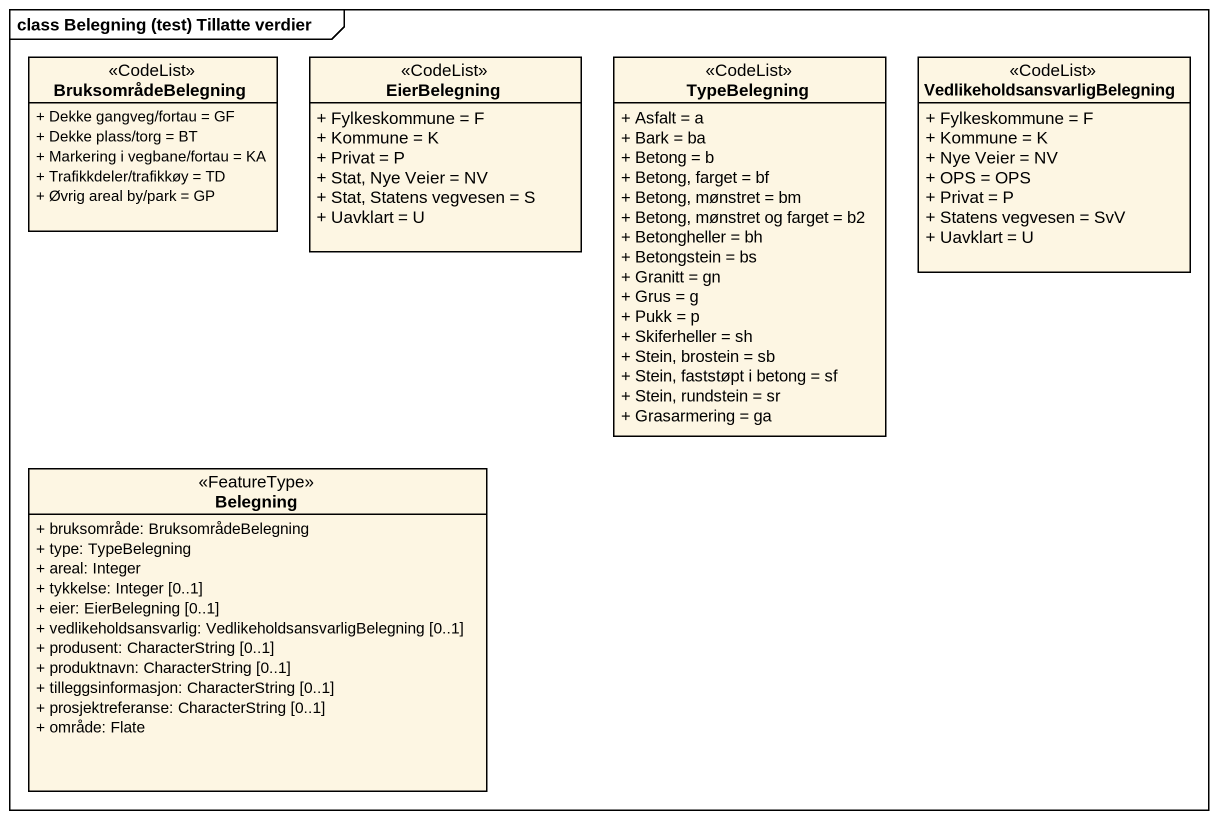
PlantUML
@startuml
mainframe class Belegning (test) Tillatte verdier
hide circle
hide empty members
skinparam classAttributeIconSize 0
class BruksområdeBelegning <<CodeList>> {
  + Dekke gangveg/fortau = GF
  + Dekke plass/torg = BT
  + Markering i vegbane/fortau = KA
  + Trafikkdeler/trafikkøy = TD
  + Øvrig areal by/park = GP
}
class EierBelegning <<CodeList>> {
  + Fylkeskommune = F
  + Kommune = K
  + Privat = P
  + Stat, Nye Veier = NV
  + Stat, Statens vegvesen = S
  + Uavklart = U
}
class TypeBelegning <<CodeList>> {
  + Asfalt = a
  + Bark = ba
  + Betong = b
  + Betong, farget = bf
  + Betong, mønstret = bm
  + Betong, mønstret og farget = b2
  + Betongheller = bh
  + Betongstein = bs
  + Granitt = gn
  + Grus = g
  + Pukk = p
  + Skiferheller = sh
  + Stein, brostein = sb
  + Stein, faststøpt i betong = sf
  + Stein, rundstein = sr
  + Grasarmering = ga
}
class "VedlikeholdsansvarligBelegning" as VedlikeholdsansvarligBelegni <<CodeList>> {
  + Fylkeskommune = F
  + Kommune = K
  + Nye Veier = NV
  + OPS = OPS
  + Privat = P
  + Statens vegvesen = SvV
  + Uavklart = U
}
class Belegning <<FeatureType>> {
  + bruksområde: BruksområdeBelegning
  + type: TypeBelegning
  + areal: Integer
  + tykkelse: Integer [0..1]
  + eier: EierBelegning [0..1]
  + vedlikeholdsansvarlig: VedlikeholdsansvarligBelegning [0..1]
  + produsent: CharacterString [0..1]
  + produktnavn: CharacterString [0..1]
  + tilleggsinformasjon: CharacterString [0..1]
  + prosjektreferanse: CharacterString [0..1]
  + område: Flate
}
@enduml
